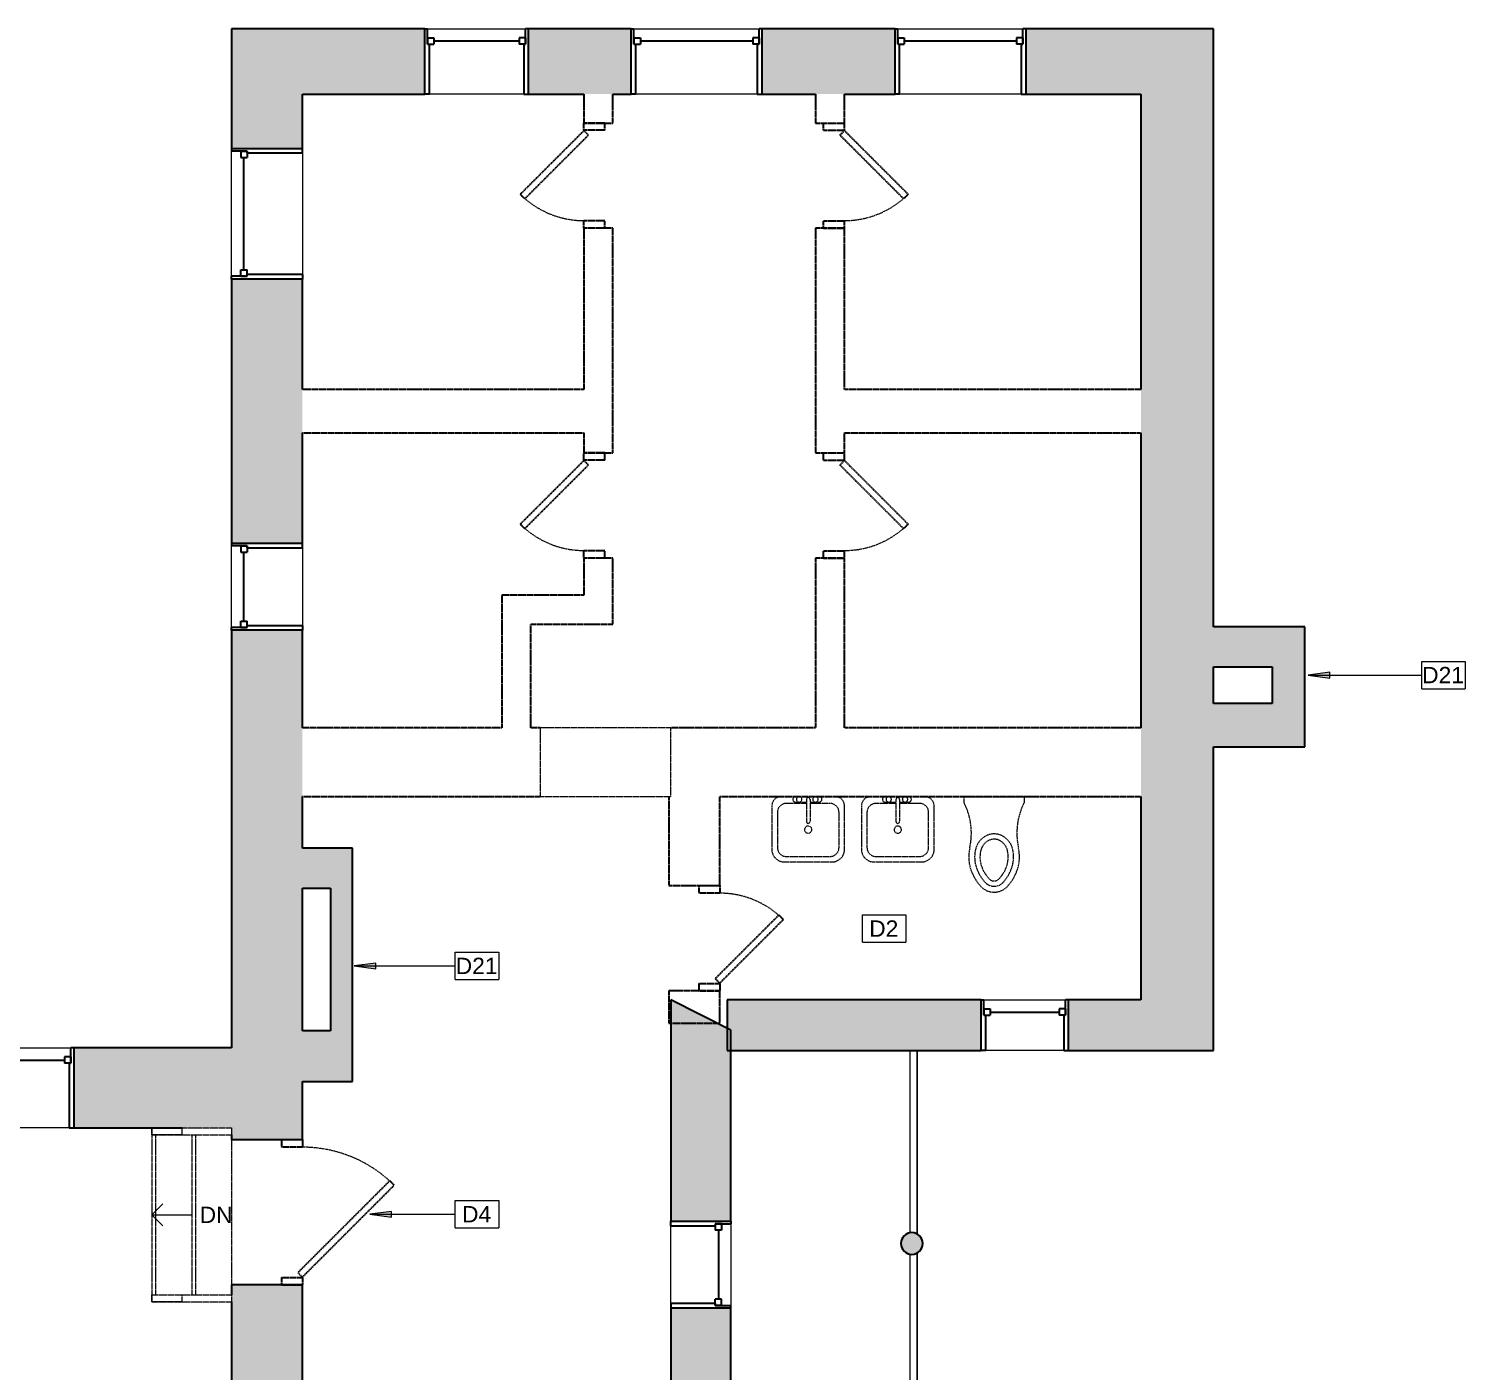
# Model space of a CAD drawing. Header units: inches. Extents: x -1176 to 1551, y -3558 to 978.
# Drawn here: x 1155.3 to 1551.3, y 499.9 to 869.9 of the extents above; entities that cross this region are included whole.
import ezdxf

# ---------------------------------------------------------------- set-up
doc = ezdxf.new("R2010")
doc.units = ezdxf.units.IN
doc.header["$MEASUREMENT"] = 0
doc.linetypes.add('Demolished', pattern=[0.1875, 0.125, -0.0625])
for name, color, linetype, lineweight in [('A-ANNO-KEYN', 231, 'Continuous', 9), ('A-DETL-GENF', 92, 'Continuous', 18), ('A-DETL-MEDM', 33, 'Continuous', 18), ('A-DOOR', 31, 'Continuous', 18), ('A-DOOR-FRAM', 31, 'Continuous', 30), ('A-FLOR-HRAL', 11, 'Continuous', 18), ('A-GLAZ', 151, 'Continuous', 18), ('A-WALL', 113, 'Continuous', 18), ('A-WALL-PATT', 111, 'Continuous', 18), ('P-SANR-FIXT', 6, 'Demolished', 9), ('S-COLS', 52, 'Continuous', 18), ('S-STRS', 31, 'Demolished', 9), ('S-STRS-ANNO', 31, 'Continuous', 9), ('S-STRS-IDEN', 31, 'Continuous', 9)]:
    doc.layers.add(name, color=color, linetype=linetype, lineweight=lineweight)
doc.styles.add('Arial', font='arial.ttf', dxfattribs={"height": 4.5})
doc.styles.add('Swis721 Lt BT', font='swissl.ttf', dxfattribs={"height": 4.5})

# ---------------------------------------------------------------- blocks, each defined once
blk = doc.blocks.new('Single Flush - OTJ_SOLIDFLUSH_ALUM 25_-4878967-1st Floor Demo')
at = {"layer": 'A-DOOR', "color": 10, "linetype": 'Demolished', "lineweight": 30}
for p, q in [((-5.14, 21.55), (-6.38, 20.31)), ((-6.38, 20.31), (11.17, 2.76)), ((12.41, 4), (-5.14, 21.55)), ((11.17, 2.76), (12.41, 4))]:
    blk.add_line(p, q, dxfattribs=at)
at = {"layer": 'A-DOOR', "color": 7, "linetype": 'Demolished', "lineweight": 9}
blk.add_arc((12.41, 4), 24.81, 135, 180.5, dxfattribs=at)
at = {"layer": 'A-DOOR-FRAM', "color": 10, "linetype": 'Demolished'}
for p, q in [((-14.5, -1.75), (-14.5, 4)), ((-14.5, 4), (-12.5, 4)), ((-12.5, -1.75), (-12.5, 4)), ((12.5, -1.75), (12.5, 4)), ((12.5, 4), (14.5, 4)), ((14.5, -1.75), (14.5, 4)), ((-14.5, -1.75), (-12.5, -1.75)), ((12.5, -1.75), (14.5, -1.75))]:
    blk.add_line(p, q, dxfattribs=at)
blk = doc.blocks.new('Single Flush - OTJ_SOLIDFLUSH_ALUM 25_-4879029-1st Floor Demo')
at = {"layer": 'A-DOOR', "color": 10, "linetype": 'Demolished', "lineweight": 30}
for p, q in [((-6.38, -20.31), (11.17, -2.76)), ((11.17, -2.76), (12.41, -4)), ((12.41, -4), (-5.14, -21.55)), ((-5.14, -21.55), (-6.38, -20.31))]:
    blk.add_line(p, q, dxfattribs=at)
at = {"layer": 'A-DOOR', "color": 7, "linetype": 'Demolished', "lineweight": 9}
blk.add_arc((12.41, -4), 24.81, 179.5, 225, dxfattribs=at)
at = {"layer": 'A-DOOR-FRAM', "color": 10, "linetype": 'Demolished'}
for p, q in [((-14.5, 1.75), (-14.5, -4)), ((-14.5, 1.75), (-12.5, 1.75)), ((-12.5, 1.75), (-12.5, -4)), ((12.5, 1.75), (12.5, -4)), ((12.5, 1.75), (14.5, 1.75)), ((14.5, 1.75), (14.5, -4)), ((-14.5, -4), (-12.5, -4)), ((12.5, -4), (14.5, -4))]:
    blk.add_line(p, q, dxfattribs=at)
blk = doc.blocks.new('Single Flush - OTJ_SOLIDFLUSH_ALUM 25_-4871528-1st Floor Demo')
at = {"layer": 'A-DOOR', "color": 10, "linetype": 'Demolished', "lineweight": 30}
for p, q in [((-5.14, 24.55), (-6.38, 23.31)), ((12.41, 7), (-5.14, 24.55)), ((-6.38, 23.31), (11.17, 5.76)), ((11.17, 5.76), (12.41, 7))]:
    blk.add_line(p, q, dxfattribs=at)
at = {"layer": 'A-DOOR', "color": 7, "linetype": 'Demolished', "lineweight": 9}
blk.add_arc((12.41, 7), 24.81, 135, 180.5, dxfattribs=at)
at = {"layer": 'A-DOOR-FRAM', "color": 10, "linetype": 'Demolished'}
for p, q in [((-14.5, 1.25), (-14.5, 7)), ((-14.5, 7), (-12.5, 7)), ((-12.5, 1.25), (-12.5, 7)), ((12.5, 1.25), (12.5, 7)), ((12.5, 7), (14.5, 7)), ((14.5, 1.25), (14.5, 7)), ((-14.5, 1.25), (-12.5, 1.25)), ((12.5, 1.25), (14.5, 1.25))]:
    blk.add_line(p, q, dxfattribs=at)
blk = doc.blocks.new('Double Hung - 36_ x 48_-4891240-1st Floor Demo')
at = {"layer": 'A-GLAZ', "color": 8, "lineweight": 30}
for p, q in [((-18, 9.75), (-17.25, 9.75)), ((-17.25, 5.5), (-17.25, 9.75)), ((17.25, 5.5), (17.25, 9.75)), ((18, 9.75), (17.25, 9.75)), ((-17.25, 7.25), (-17.25, 5.5)), ((-17.25, 7.25), (-15.5, 7.25)), ((-17.25, 5.5), (-15.5, 5.5)), ((-17.25, 5.5), (-16.75, 5.5)), ((-16.75, -9.75), (-16.75, 5.5)), ((-15.5, 7.25), (-15.5, 5.5)), ((-15.5, 6.375), (15.5, 6.375)), ((15.5, 7.25), (15.5, 5.5)), ((17.25, 7.25), (15.5, 7.25)), ((17.25, 5.5), (15.5, 5.5)), ((16.75, 5.5), (17.25, 5.5)), ((16.75, 5.5), (16.75, -9.75)), ((17.25, 7.25), (17.25, 5.5)), ((-16.75, -9.75), (-18, -9.75)), ((16.75, -9.75), (18, -9.75))]:
    blk.add_line(p, q, dxfattribs=at)
blk = doc.blocks.new('Double Hung - side window 2_ 4 1_2_-5269531-1st Floor Demo')
at = {"layer": 'A-GLAZ', "color": 8, "lineweight": 30}
for p, q in [((-14.25, 9), (-13.5, 9)), ((-13.5, 4.75), (-13.5, 9)), ((13.5, 4.75), (13.5, 9)), ((14.25, 9), (13.5, 9)), ((-13.5, 6.5), (-13.5, 4.75)), ((-13.5, 6.5), (-11.75, 6.5)), ((-13.5, 4.75), (-11.75, 4.75)), ((-13.5, 4.75), (-13, 4.75)), ((-13, -9), (-13, 4.75)), ((-11.75, 6.5), (-11.75, 4.75)), ((-11.75, 5.625), (11.75, 5.625)), ((11.75, 6.5), (11.75, 4.75)), ((13.5, 6.5), (11.75, 6.5)), ((13.5, 4.75), (11.75, 4.75)), ((13, 4.75), (13.5, 4.75)), ((13, 4.75), (13, -9)), ((13.5, 6.5), (13.5, 4.75)), ((-13, -9), (-14.25, -9)), ((13, -9), (14.25, -9))]:
    blk.add_line(p, q, dxfattribs=at)
blk = doc.blocks.new('Double Hung - side window 3_ x 5_ 6_-5269458-1st Floor Demo')
at = {"layer": 'A-GLAZ', "color": 8, "lineweight": 30}
for p, q in [((-18, 9), (-17.25, 9)), ((-17.25, 4.75), (-17.25, 9)), ((17.25, 4.75), (17.25, 9)), ((18, 9), (17.25, 9)), ((-17.25, 6.5), (-17.25, 4.75)), ((-17.25, 6.5), (-15.5, 6.5)), ((-17.25, 4.75), (-15.5, 4.75)), ((-17.25, 4.75), (-16.75, 4.75)), ((-16.75, -9), (-16.75, 4.75)), ((-15.5, 6.5), (-15.5, 4.75)), ((-15.5, 5.625), (15.5, 5.625)), ((15.5, 6.5), (15.5, 4.75)), ((17.25, 6.5), (15.5, 6.5)), ((17.25, 4.75), (15.5, 4.75)), ((16.75, 4.75), (17.25, 4.75)), ((16.75, 4.75), (16.75, -9)), ((17.25, 6.5), (17.25, 4.75)), ((-16.75, -9), (-18, -9)), ((16.75, -9), (18, -9))]:
    blk.add_line(p, q, dxfattribs=at)
blk = doc.blocks.new('Double Hung - 24_ x 48_-4891496-1st Floor Demo')
at = {"layer": 'A-GLAZ', "color": 8, "lineweight": 30}
for p, q in [((-12, 7), (-11.25, 7)), ((-11.25, 2.75), (-11.25, 7)), ((-11.25, 4.5), (-11.25, 2.75)), ((-11.25, 4.5), (-9.5, 4.5)), ((-9.5, 4.5), (-9.5, 2.75)), ((9.5, 4.5), (9.5, 2.75)), ((11.25, 4.5), (9.5, 4.5)), ((11.25, 2.75), (11.25, 7)), ((12, 7), (11.25, 7)), ((11.25, 4.5), (11.25, 2.75)), ((-11.25, 2.75), (-9.5, 2.75)), ((-11.25, 2.75), (-10.75, 2.75)), ((-10.75, -7), (-10.75, 2.75)), ((-9.5, 3.625), (9.5, 3.625)), ((11.25, 2.75), (9.5, 2.75)), ((10.75, 2.75), (11.25, 2.75)), ((10.75, 2.75), (10.75, -7)), ((-10.75, -7), (-12, -7)), ((10.75, -7), (12, -7))]:
    blk.add_line(p, q, dxfattribs=at)
blk = doc.blocks.new('Double Hung - 24_ x 48_-4891590-1st Floor Demo')
at = {"layer": 'A-GLAZ', "color": 8, "lineweight": 30}
for p, q in [((-12, 8.25), (-11.25, 8.25)), ((-11.25, 4), (-11.25, 8.25)), ((11.25, 4), (11.25, 8.25)), ((12, 8.25), (11.25, 8.25)), ((-11.25, 5.75), (-11.25, 4)), ((-11.25, 5.75), (-9.5, 5.75)), ((-11.25, 4), (-9.5, 4)), ((-11.25, 4), (-10.75, 4)), ((-10.75, -8.25), (-10.75, 4)), ((-9.5, 5.75), (-9.5, 4)), ((-9.5, 4.875), (9.5, 4.875)), ((9.5, 5.75), (9.5, 4)), ((11.25, 5.75), (9.5, 5.75)), ((11.25, 4), (9.5, 4)), ((10.75, 4), (11.25, 4)), ((10.75, 4), (10.75, -8.25)), ((11.25, 5.75), (11.25, 4)), ((-10.75, -8.25), (-12, -8.25)), ((10.75, -8.25), (12, -8.25))]:
    blk.add_line(p, q, dxfattribs=at)
blk = doc.blocks.new('Double Hung - 24_ x 48_-5133205-1st Floor Demo')
at = {"layer": 'A-GLAZ', "color": 8, "lineweight": 30}
for p, q in [((-12, 9.75), (-11.25, 9.75)), ((-11.25, 5.5), (-11.25, 9.75)), ((11.25, 5.5), (11.25, 9.75)), ((12, 9.75), (11.25, 9.75)), ((-11.25, 7.25), (-11.25, 5.5)), ((-11.25, 7.25), (-9.5, 7.25)), ((-11.25, 5.5), (-9.5, 5.5)), ((-11.25, 5.5), (-10.75, 5.5)), ((-10.75, -9.75), (-10.75, 5.5)), ((-9.5, 7.25), (-9.5, 5.5)), ((-9.5, 6.375), (9.5, 6.375)), ((9.5, 7.25), (9.5, 5.5)), ((11.25, 7.25), (9.5, 7.25)), ((11.25, 5.5), (9.5, 5.5)), ((10.75, 5.5), (11.25, 5.5)), ((10.75, 5.5), (10.75, -9.75)), ((11.25, 7.25), (11.25, 5.5)), ((-10.75, -9.75), (-12, -9.75)), ((10.75, -9.75), (12, -9.75))]:
    blk.add_line(p, q, dxfattribs=at)
blk = doc.blocks.new('Top Rail Type - Top Rail_Internal_-5166124-1st Floor Demo')
at = {"layer": 'A-FLOR-HRAL', "lineweight": 9}
for p, q in [((1398.24, 537.98), (1398.24, 588.25)), ((1400.24, 588.25), (1400.24, 537.62)), ((1398.24, 457.17), (1398.24, 532.18)), ((1400.24, 532.55), (1400.24, 456.8)), ((1400.24, 451.73), (1400.24, 381.88)), ((1398.24, 382.25), (1398.24, 451.37)), ((1398.24, 291.6), (1398.24, 376.44)), ((1400.24, 376.81), (1400.24, 291.6))]:
    blk.add_line(p, q, dxfattribs=at)
blk = doc.blocks.new('Top Rail Type - Top Rail_Internal_-V19-1st Floor Demo')
at = {"layer": 'A-FLOR-HRAL', "lineweight": 9}
for p, q in [((1398.24, 537.98), (1398.24, 588.25)), ((1400.24, 537.62), (1400.24, 588.25)), ((1398.24, 457.17), (1398.24, 532.18)), ((1400.24, 456.8), (1400.24, 532.55)), ((1400.24, 381.88), (1400.24, 451.73)), ((1398.24, 382.25), (1398.24, 451.37)), ((1398.24, 291.6), (1398.24, 376.44)), ((1400.24, 291.6), (1400.24, 376.81))]:
    blk.add_line(p, q, dxfattribs=at)
blk = doc.blocks.new('Concrete-Round-Column - upperbalconycolumns-5166636-1st Floor Demo')
at = {"layer": 'S-COLS', "lineweight": 9}
blk.add_hatch(color=7, dxfattribs=at).paths.add_polyline_path([(0, -3), (1.15, -2.77), (2.12, -2.12), (2.77, -1.15), (3, 0), (2.77, 1.15), (2.12, 2.12), (1.15, 2.77), (0, 3), (-1.15, 2.77), (-2.12, 2.12), (-2.77, 1.15), (-3, 0), (-2.77, -1.15), (-2.12, -2.12), (-1.15, -2.77)], flags=0)
at = {"layer": 'S-COLS', "color": 8, "lineweight": 30}
for start, end in [(360, 180), (180, 360)]:
    blk.add_arc((0, 0), 3, start, end, dxfattribs=at)
blk = doc.blocks.new('Door-Opening - 36_ x 96_-5333443-1st Floor Demo')
at = {"layer": 'A-DETL-GENF', "color": 7, "linetype": 'Demolished', "lineweight": 9}
for p, q in [((17.68, 9.5), (-18.32, 9.5)), ((-18.32, -9.5), (17.68, -9.5))]:
    blk.add_line(p, q, dxfattribs=at)
at = {"layer": 'A-DETL-MEDM', "color": 7, "linetype": 'Demolished', "lineweight": 9}
for p, q in [((-18.32, 9.5), (-18.32, -9.5)), ((17.68, -9.5), (17.68, 9.5))]:
    blk.add_line(p, q, dxfattribs=at)
blk = doc.blocks.new('Top Rail Type - Top Rail_Internal_-5551391-1st Floor Demo')
at = {"layer": 'A-FLOR-HRAL', "color": 7, "linetype": 'Demolished', "lineweight": 9}
for p, q in [((1189.24, 518.97), (1189.24, 520.97)), ((1189.24, 520.97), (1197.55, 520.97)), ((1197.55, 518.97), (1189.24, 518.97)), ((1197.55, 520.97), (1197.55, 518.97))]:
    blk.add_line(p, q, dxfattribs=at)
blk = doc.blocks.new('Top Rail Type - Top Rail_Internal_-V21-1st Floor Demo')
at = {"layer": 'A-FLOR-HRAL', "color": 7, "linetype": 'Demolished', "lineweight": 9}
for p, q in [((1189.24, 520.97), (1189.24, 518.97)), ((1189.24, 520.97), (1200.24, 520.97)), ((1189.24, 518.97), (1200.24, 518.97)), ((1200.24, 520.97), (1211.24, 520.97)), ((1200.24, 518.97), (1211.24, 518.97)), ((1211.24, 520.97), (1211.24, 518.97))]:
    blk.add_line(p, q, dxfattribs=at)
blk = doc.blocks.new('Top Rail Type - Top Rail_Internal_-5551403-1st Floor Demo')
at = {"layer": 'A-FLOR-HRAL', "color": 7, "linetype": 'Demolished', "lineweight": 9}
for p, q in [((1189.24, 565.01), (1189.24, 567.01)), ((1197.55, 567.01), (1197.55, 565.01)), ((1197.55, 565.01), (1189.24, 565.01))]:
    blk.add_line(p, q, dxfattribs=at)
blk = doc.blocks.new('Top Rail Type - Top Rail_Internal_-V22-1st Floor Demo')
at = {"layer": 'A-FLOR-HRAL', "color": 7, "linetype": 'Demolished', "lineweight": 9}
for p, q in [((1189.24, 567.01), (1189.24, 565.01)), ((1197.55, 567.01), (1200.24, 567.01)), ((1200.24, 567.01), (1211.24, 567.01)), ((1211.24, 567.01), (1211.24, 565.01)), ((1189.24, 565.01), (1200.24, 565.01)), ((1200.24, 565.01), (1211.24, 565.01))]:
    blk.add_line(p, q, dxfattribs=at)
blk = doc.blocks.new('Double Hung - side window 4_ X 6_ 3_ H-6086068-1st Floor Demo')
at = {"layer": 'A-GLAZ', "color": 8, "lineweight": 30}
for p, q in [((-18.75, 11), (-18, 11)), ((-18, 6.75), (-18, 11)), ((-18, 8.5), (-18, 6.75)), ((-18, 8.5), (-16.25, 8.5)), ((-16.25, 8.5), (-16.25, 6.75)), ((16.25, 8.5), (16.25, 6.75)), ((18, 8.5), (16.25, 8.5)), ((18, 6.75), (18, 11)), ((18.75, 11), (18, 11)), ((18, 8.5), (18, 6.75)), ((-18, 6.75), (-16.25, 6.75)), ((-18, 6.75), (-17.5, 6.75)), ((-17.5, -11), (-17.5, 6.75)), ((-16.25, 7.625), (16.25, 7.625)), ((18, 6.75), (16.25, 6.75)), ((17.5, 6.75), (18, 6.75)), ((17.5, 6.75), (17.5, -11)), ((-17.5, -11), (-18.75, -11)), ((17.5, -11), (18.75, -11))]:
    blk.add_line(p, q, dxfattribs=at)
blk = doc.blocks.new('Sink Vanity-Square - 20_ x 18_-5377588-1st Floor Demo')
at = {"layer": 'P-SANR-FIXT', "color": 7}
for p, q in [((-9.38, 4.59), (-9.38, -6.91)), ((0.12, 5.22), (-5.38, 5.22)), ((-2.88, 5.59), (0.12, 5.59)), ((0.12, 6.33), (0.12, 0.22)), ((1.12, 6.33), (1.12, 0.22)), ((1.12, 5.59), (3.62, 5.59)), ((6.62, 5.22), (1.12, 5.22)), ((10.62, -6.91), (10.62, 4.59)), ((-7.88, 2.72), (-7.88, -6.91)), ((9.12, -6.91), (9.12, 2.72)), ((-6.06, -10.91), (7.3, -10.91)), ((-5.38, -9.41), (6.62, -9.41))]:
    blk.add_line(p, q, dxfattribs=at)
for centre, radius, start, end in [((-6.88, 4.59), 2.5, 90, 180), ((-5.38, 2.72), 2.5, 90, 180), ((-2.88, 6.34), 0.75, 90, 270), ((-1.88, 6.34), 0.75, 360, 180), ((-1.88, 6.34), 0.75, 180, 0), ((0.62, 6.33), 0.5, 360, 180), ((2.62, 6.34), 0.75, 360, 180), ((2.62, 6.34), 0.75, 180, 360), ((3.62, 6.34), 0.75, 270, 90), ((6.62, 2.72), 2.5, 0, 90), ((8.12, 4.59), 2.5, 360, 90), ((0.62, 0.22), 0.5, 180, 0), ((0.62, -2), 1, 360, 180), ((0.62, -2), 1, 180, 0), ((-5.91, -7.4), 3.51, 171.8503, 267.5498), ((-5.38, -6.91), 2.5, 180, 270), ((6.62, -6.91), 2.5, 270, 0), ((7.15, -7.4), 3.51, 272.4502, 8.1497)]:
    blk.add_arc(centre, radius, start, end, dxfattribs=at)
blk = doc.blocks.new('P-Toilet-Wall-3D - Wall Mount-6154048-1st Floor Demo')
at = {"layer": 'P-SANR-FIXT', "color": 7}
for p, q in [((1413.17, 656.58), (1413.17, 658.2)), ((1413.17, 658.2), (1420.17, 658.2)), ((1420.17, 658.2), (1420.17, 658.27)), ((1422.67, 658.27), (1422.67, 658.2)), ((1422.67, 658.2), (1429.67, 658.2)), ((1429.67, 658.2), (1429.67, 656.58))]:
    blk.add_line(p, q, dxfattribs=at)
for centre, radius, start, end in [((1396.32, 648.16), 18.83, 347.296, 26.5385), ((1446.52, 648.16), 18.83, 153.4615, 192.704), ((1421.85, 642.41), 5.71, 120.704, 167.296), ((1421.85, 642.41), 4.24, 120.704, 167.296), ((1421.42, 643.13), 4.87, 59.296, 120.704), ((1421.42, 643.13), 3.4, 59.296, 120.704), ((1420.99, 642.41), 4.24, 12.704, 59.296), ((1420.99, 642.41), 5.71, 12.704, 59.296), ((1425.35, 641.62), 10.93, 167.296, 204.704), ((1425.35, 641.62), 9.3, 167.296, 204.704), ((1425.35, 641.62), 7.83, 167.296, 204.704), ((1417.48, 641.62), 7.83, 335.296, 12.704), ((1417.48, 641.62), 9.3, 335.296, 12.704), ((1417.48, 641.62), 10.93, 335.296, 12.704), ((1428.23, 642.94), 12.47, 204.704, 221.296), ((1428.23, 642.94), 11, 204.704, 221.296), ((1414.61, 642.94), 11, 318.704, 335.296), ((1414.61, 642.94), 12.47, 318.704, 335.296), ((1428.23, 642.94), 14.09, 204.704, 221.296), ((1421.42, 636.96), 5.03, 221.296, 318.704), ((1421.42, 636.96), 3.4, 221.296, 318.704), ((1421.42, 636.96), 1.93, 221.296, 318.704), ((1414.61, 642.94), 14.09, 318.704, 335.296)]:
    blk.add_arc(centre, radius, start, end, dxfattribs=at)
blk = doc.blocks.new('Single Flush - D2 3_ X 8_-8252867-1st Floor Demo')
at = {"layer": 'A-DOOR', "color": 10, "linetype": 'Demolished', "lineweight": 30}
for p, q in [((-7.42, 35.07), (-8.65, 33.84)), ((-8.65, 33.84), (16.67, 8.51)), ((17.91, 9.75), (-7.42, 35.07)), ((16.67, 8.51), (17.91, 9.75))]:
    blk.add_line(p, q, dxfattribs=at)
at = {"layer": 'A-DOOR', "color": 7, "linetype": 'Demolished', "lineweight": 9}
blk.add_arc((17.91, 9.75), 35.81, 135, 180.5, dxfattribs=at)
at = {"layer": 'A-DOOR-FRAM', "color": 10, "linetype": 'Demolished'}
for p, q in [((-20, 4), (-20, 9.75)), ((-20, 9.75), (-18, 9.75)), ((-18, 4), (-18, 9.75)), ((18, 4), (18, 9.75)), ((18, 9.75), (20, 9.75)), ((20, 4), (20, 9.75)), ((-20, 4), (-18, 4)), ((18, 4), (20, 4))]:
    blk.add_line(p, q, dxfattribs=at)
blk = doc.blocks.new('Keynote Tag - Keynote Number - Boxed-135510-1st Floor Demo')
at = {"layer": 'A-ANNO-KEYN'}
for p, q in [((-0.125, -0.0792), (-0.125, 0.0781)), ((-0.125, 0.0781), (0.125, 0.0781)), ((0.125, 0.0781), (0.125, -0.0792)), ((-0.125, -0.0792), (0.125, -0.0792))]:
    blk.add_line(p, q, dxfattribs=at)

msp = doc.modelspace()

# ---------------------------------------------------------------- hatches: boundary and pattern name
at = {"layer": 'A-ANNO-KEYN'}
for points in [[(1507.97, 691.74), (1513.97, 690.96), (1513.97, 692.54)], [(1244.99, 611.58), (1250.99, 610.79), (1250.99, 612.37)], [(1249.35, 543.16), (1255.35, 542.37), (1255.35, 543.95)]]:
    msp.add_hatch(color=256, dxfattribs=at).paths.add_polyline_path(points, flags=0)
at = {"layer": 'A-WALL-PATT', "lineweight": 9}
h = msp.add_hatch(color=7, dxfattribs=at)
h.paths.add_polyline_path([(1264.5, 851.94), (1264.5, 869.94), (1211.24, 869.94), (1211.24, 851.94), (1230.74, 851.94)], flags=0)
h.paths.add_polyline_path([(1321.4, 851.94), (1321.4, 869.94), (1293, 869.94), (1293, 851.94), (1316.35, 851.94)], flags=0)
h = msp.add_hatch(color=7, dxfattribs=at)
h.paths.add_polyline_path([(1380.17, 851.94), (1394.12, 851.94), (1394.12, 869.94), (1357.4, 869.94), (1357.4, 851.94), (1372.17, 851.94)], flags=0)
h.paths.add_polyline_path([(1461.87, 851.94), (1461.87, 869.94), (1430.12, 869.94), (1430.12, 851.94)], flags=0)
for points in [[(1461.87, 737.41), (1481.87, 737.41), (1481.87, 869.94), (1461.87, 869.94), (1461.87, 758.51)], [(1481.87, 602.25), (1481.87, 737.41), (1461.87, 737.41), (1461.87, 602.25)], [(1498.03, 694.04), (1498.03, 705.04), (1481.87, 705.04), (1481.87, 694.04)], [(1507.03, 683.97), (1507.03, 705.04), (1498.03, 705.04), (1498.03, 683.97), (1500.11, 683.97)], [(1481.87, 671.97), (1507.03, 671.97), (1507.03, 683.97), (1481.87, 683.97)], [(1244.52, 633.04), (1244.52, 644.04), (1230.74, 644.04), (1230.74, 633.04), (1238.52, 633.04)], [(1238.52, 593.73), (1244.52, 593.73), (1244.52, 633.04), (1238.52, 633.04)], [(1244.52, 579.73), (1244.52, 593.73), (1230.74, 593.73), (1230.74, 579.73)]]:
    msp.add_hatch(color=7, dxfattribs=at).paths.add_polyline_path(points, flags=0)
h = msp.add_hatch(color=7, dxfattribs=at)
h.paths.add_polyline_path([(1229.25, 300.1), (1229.25, 325.41), (1230.74, 325.41), (1230.74, 523.73), (1211.24, 523.73), (1211.24, 356.74), (1211.6, 356.91), (1211.6, 347), (1211.24, 347), (1211.24, 300.1), (1218.01, 300.1)], flags=0)
h.paths.add_polyline_path([(1211.24, 563.73), (1230.74, 563.73), (1230.74, 704.14), (1211.24, 704.14), (1211.24, 565.01)], flags=0)
h.paths.add_polyline_path([(1211.24, 728.14), (1230.74, 728.14), (1230.74, 800.94), (1211.24, 800.94), (1211.24, 736.12)], flags=0)
h.paths.add_polyline_path([(1230.74, 836.94), (1230.74, 851.94), (1211.24, 851.94), (1211.24, 836.94)], flags=0)
h = msp.add_hatch(color=7, dxfattribs=at)
h.paths.add_polyline_path([(1348.81, 300.1), (1348.81, 326.41), (1332.31, 326.41), (1332.31, 300.1)], flags=0)
h.paths.add_polyline_path([(1348.81, 350.41), (1348.81, 367.75), (1332.31, 367.75), (1332.31, 350.41)], flags=0)
h.paths.add_polyline_path([(1348.81, 391.75), (1348.81, 434.75), (1332.31, 434.75), (1332.31, 391.75)], flags=0)
h.paths.add_polyline_path([(1348.81, 468.75), (1348.81, 517.25), (1332.31, 517.25), (1332.31, 468.75)], flags=0)
h.paths.add_polyline_path([(1332.31, 541.25), (1348.81, 541.25), (1348.81, 593.91), (1332.31, 602.25), (1332.31, 580.23)], flags=0)
h = msp.add_hatch(color=7, dxfattribs=at)
h.paths.add_polyline_path([(1406.08, 588.25), (1417.87, 588.25), (1417.87, 602.25), (1347.81, 602.25), (1347.81, 588.25), (1359.06, 588.25)], flags=0)
h.paths.add_polyline_path([(1481.87, 588.25), (1481.87, 602.25), (1441.87, 602.25), (1441.87, 588.25), (1453.1, 588.25)], flags=0)
h = msp.add_hatch(color=7, dxfattribs=at)
h.paths.add_polyline_path([(1095.74, 567.01), (1130.2, 567.01), (1130.2, 589.01), (1068.64, 589.01), (1068.64, 567.01), (1088.72, 567.01)], flags=0)
h.paths.add_polyline_path([(1211.24, 567.01), (1211.24, 589.01), (1167.7, 589.01), (1167.7, 567.01), (1200.24, 567.01)], flags=0)
h.paths.add_polyline_path([(982.93, 567.01), (1031.14, 567.01), (1031.14, 589.01), (977.59, 589.01), (977.59, 567.01)], flags=0)
h.paths.add_polyline_path([(888.9, 567.01), (940.09, 567.01), (940.09, 589.01), (874.54, 589.01), (874.54, 567.01), (877.15, 567.01)], flags=0)
h.paths.add_polyline_path([(783.49, 567.01), (837.04, 567.01), (837.04, 589.01), (783.49, 589.01), (783.49, 580.23)], flags=0)
h.paths.add_polyline_path([(700.83, 567.01), (745.99, 567.01), (745.99, 589.01), (682.43, 589.01), (682.43, 567.01), (692.78, 567.01)], flags=0)
h.paths.add_polyline_path([(512.77, 567.01), (539.03, 567.01), (539.03, 589.01), (480.78, 589.01), (480.78, 567.01)], flags=0)
h.paths.add_polyline_path([(644.93, 567.01), (644.93, 589.01), (576.53, 589.01), (576.53, 567.01), (606.8, 567.01)], flags=0)

# ---------------------------------------------------------------- linework, layer by layer
at = {"layer": 'A-ANNO-KEYN'}
for p, q in [((1513.97, 692.54), (1507.97, 691.74)), ((1507.97, 691.74), (1539.3, 691.77)), ((1507.97, 691.74), (1513.97, 690.96)), ((1513.97, 690.96), (1513.97, 692.54)), ((1250.99, 612.37), (1244.99, 611.58)), ((1244.99, 611.58), (1250.99, 610.79)), ((1244.99, 611.58), (1261.8, 611.58)), ((1250.99, 610.79), (1250.99, 612.37)), ((1261.8, 611.58), (1272.89, 611.61)), ((1255.35, 543.95), (1249.35, 543.16)), ((1249.35, 543.16), (1255.35, 542.37)), ((1249.35, 543.16), (1272.89, 543.16)), ((1255.35, 542.37), (1255.35, 543.95))]:
    msp.add_line(p, q, dxfattribs=at)
at = {"layer": 'A-WALL', "color": 8, "lineweight": 30}
for p, q in [((1264.5, 869.94), (1211.24, 869.94)), ((1211.24, 869.94), (1211.24, 836.94)), ((1264.5, 851.94), (1264.5, 869.94)), ((1321.4, 869.94), (1293, 869.94)), ((1293, 869.94), (1293, 851.94)), ((1321.4, 851.94), (1321.4, 869.94)), ((1394.12, 869.94), (1357.4, 869.94)), ((1357.4, 869.94), (1357.4, 851.94)), ((1394.12, 851.94), (1394.12, 869.94)), ((1481.87, 869.94), (1430.12, 869.94)), ((1430.12, 869.94), (1430.12, 851.94)), ((1481.87, 705.04), (1481.87, 869.94)), ((1230.74, 836.94), (1230.74, 851.94)), ((1230.74, 851.94), (1264.5, 851.94)), ((1293, 851.94), (1308.35, 851.94)), ((1316.35, 851.94), (1321.4, 851.94)), ((1357.4, 851.94), (1372.17, 851.94)), ((1380.17, 851.94), (1394.12, 851.94)), ((1430.12, 851.94), (1461.87, 851.94)), ((1461.87, 851.94), (1461.87, 770.51)), ((1211.24, 836.94), (1230.74, 836.94)), ((1211.24, 800.94), (1211.24, 728.14)), ((1230.74, 800.94), (1211.24, 800.94)), ((1230.74, 770.51), (1230.74, 800.94)), ((1230.74, 728.14), (1230.74, 758.51)), ((1461.87, 758.51), (1461.87, 677.27)), ((1211.24, 728.14), (1230.74, 728.14)), ((1507.03, 705.04), (1481.87, 705.04)), ((1507.03, 671.97), (1507.03, 705.04)), ((1211.24, 704.14), (1211.24, 589.01)), ((1230.74, 704.14), (1211.24, 704.14)), ((1230.74, 677.27), (1230.74, 704.14)), ((1481.87, 683.97), (1481.87, 694.04)), ((1481.87, 694.04), (1498.03, 694.04)), ((1498.03, 694.04), (1498.03, 683.97)), ((1498.03, 683.97), (1481.87, 683.97)), ((1481.87, 588.25), (1481.87, 671.97)), ((1481.87, 671.97), (1507.03, 671.97)), ((1230.74, 644.04), (1230.74, 658.27)), ((1461.87, 658.27), (1461.87, 602.25)), ((1244.52, 644.04), (1230.74, 644.04)), ((1244.52, 579.73), (1244.52, 644.04)), ((1230.74, 593.73), (1230.74, 633.04)), ((1230.74, 633.04), (1238.52, 633.04)), ((1238.52, 633.04), (1238.52, 593.73)), ((1348.81, 593.91), (1332.31, 602.25)), ((1332.31, 602.25), (1332.31, 541.25)), ((1417.87, 602.25), (1347.81, 602.25)), ((1347.81, 602.25), (1347.81, 588.25)), ((1417.87, 588.25), (1417.87, 602.25)), ((1461.87, 602.25), (1441.87, 602.25)), ((1441.87, 602.25), (1441.87, 588.25)), ((1238.52, 593.73), (1230.74, 593.73)), ((1348.81, 541.25), (1348.81, 593.91)), ((1211.24, 589.01), (1167.7, 589.01)), ((1167.7, 589.01), (1167.7, 567.01)), ((1347.81, 588.25), (1417.87, 588.25)), ((1441.87, 588.25), (1481.87, 588.25)), ((1230.74, 563.73), (1230.74, 579.73)), ((1230.74, 579.73), (1244.52, 579.73)), ((1167.7, 567.01), (1197.57, 567.01)), ((1211.24, 565.01), (1211.24, 563.73)), ((1211.24, 563.73), (1230.74, 563.73)), ((1332.31, 541.25), (1348.81, 541.25)), ((1211.24, 523.73), (1211.24, 520.97)), ((1230.74, 523.73), (1211.24, 523.73)), ((1230.74, 482.77), (1230.74, 523.73)), ((1211.24, 518.97), (1211.24, 356.74)), ((1348.81, 517.25), (1332.31, 517.25)), ((1332.31, 517.25), (1332.31, 468.75)), ((1348.81, 468.75), (1348.81, 517.25))]:
    msp.add_line(p, q, dxfattribs=at)
at = {"layer": 'A-WALL', "lineweight": 9}
for p, q in [((1264.5, 869.94), (1293, 869.94)), ((1321.4, 869.94), (1357.4, 869.94)), ((1394.12, 869.94), (1430.12, 869.94)), ((1293, 851.94), (1264.5, 851.94)), ((1357.4, 851.94), (1321.4, 851.94)), ((1430.12, 851.94), (1394.12, 851.94)), ((1211.24, 800.94), (1211.24, 836.94)), ((1230.74, 836.94), (1230.74, 800.94)), ((1211.24, 704.14), (1211.24, 728.14)), ((1230.74, 728.14), (1230.74, 704.14)), ((1417.87, 602.25), (1441.87, 602.25)), ((1130.2, 589.01), (1167.7, 589.01)), ((1441.87, 588.25), (1417.87, 588.25)), ((1167.7, 567.01), (1130.2, 567.01)), ((1332.31, 517.25), (1332.31, 541.25)), ((1348.81, 541.25), (1348.81, 517.25))]:
    msp.add_line(p, q, dxfattribs=at)
at = {"layer": 'A-WALL', "color": 10, "linetype": 'Demolished', "lineweight": 30}
for p, q in [((1308.35, 851.94), (1308.35, 843.94)), ((1316.35, 843.94), (1316.35, 851.94)), ((1372.17, 851.94), (1372.17, 843.94)), ((1380.17, 843.94), (1380.17, 851.94)), ((1308.35, 843.94), (1316.35, 843.94)), ((1372.17, 843.94), (1380.17, 843.94)), ((1308.35, 814.94), (1308.35, 770.51)), ((1316.35, 814.94), (1308.35, 814.94)), ((1316.35, 753.01), (1316.35, 814.94)), ((1372.17, 814.94), (1372.17, 753.01)), ((1380.17, 814.94), (1372.17, 814.94)), ((1380.17, 770.51), (1380.17, 814.94)), ((1308.35, 770.51), (1230.74, 770.51)), ((1461.87, 770.51), (1380.17, 770.51)), ((1230.74, 758.51), (1308.35, 758.51)), ((1308.35, 758.51), (1308.35, 753.01)), ((1380.17, 753.01), (1380.17, 758.51)), ((1380.17, 758.51), (1461.87, 758.51)), ((1308.35, 753.01), (1316.35, 753.01)), ((1372.17, 753.01), (1380.17, 753.01)), ((1308.35, 724.01), (1308.35, 713.79)), ((1316.35, 724.01), (1308.35, 724.01)), ((1316.35, 705.79), (1316.35, 724.01)), ((1372.17, 724.01), (1372.17, 677.27)), ((1380.17, 724.01), (1372.17, 724.01)), ((1380.17, 677.27), (1380.17, 724.01)), ((1308.35, 713.79), (1285.75, 713.79)), ((1285.75, 713.79), (1285.75, 677.27)), ((1293.75, 705.79), (1316.35, 705.79)), ((1293.75, 677.27), (1293.75, 705.79)), ((1285.75, 677.27), (1230.74, 677.27)), ((1296.27, 677.27), (1293.75, 677.27)), ((1372.17, 677.27), (1332.27, 677.27)), ((1461.87, 677.27), (1380.17, 677.27)), ((1230.74, 658.27), (1296.27, 658.27)), ((1331.78, 658.27), (1331.78, 633.75)), ((1345.78, 658.27), (1461.87, 658.27)), ((1345.78, 633.75), (1345.78, 658.27)), ((1331.78, 633.75), (1345.78, 633.75)), ((1331.78, 604.75), (1331.78, 595.83)), ((1345.78, 604.75), (1331.78, 604.75)), ((1345.78, 595.83), (1345.78, 604.75)), ((1331.78, 595.83), (1345.78, 595.83))]:
    msp.add_line(p, q, dxfattribs=at)
at = {"layer": 'S-STRS', "color": 7}
for p, q in [((1189.24, 565.01), (1189.24, 520.97)), ((1190.24, 565.01), (1190.24, 520.97)), ((1200.24, 565.01), (1200.24, 520.97)), ((1201.24, 565.01), (1201.24, 520.97)), ((1211.24, 563.73), (1211.24, 523.73))]:
    msp.add_line(p, q, dxfattribs=at)
at = {"layer": 'S-STRS-ANNO'}
for q in [(1192.24, 545.99), (1200.24, 542.99), (1192.24, 539.99)]:
    msp.add_line((1189.24, 542.99), q, dxfattribs=at)

# ---------------------------------------------------------------- block references
at = {"layer": 'A-ANNO-KEYN', "xscale": 47.99999999999997, "yscale": 47.99999999999997, "zscale": 47.99999999999997}
for p in [(1545.3, 691.79), (1391.12, 621.92), (1278.89, 611.64), (1278.89, 543.18)]:
    msp.add_blockref('Keynote Tag - Keynote Number - Boxed-135510-1st Floor Demo', p, dxfattribs=at)
at = {"layer": 'A-DOOR', "color": 7, "linetype": 'Demolished', "lineweight": 9}
for name, p, rotation in [('Single Flush - OTJ_SOLIDFLUSH_ALUM 25_-4878967-1st Floor Demo', (1312.35, 829.44), 89.99999999999993), ('Single Flush - OTJ_SOLIDFLUSH_ALUM 25_-4879029-1st Floor Demo', (1376.17, 829.44), 89.9999999999999), ('Single Flush - OTJ_SOLIDFLUSH_ALUM 25_-4878967-1st Floor Demo', (1312.35, 738.51), 89.99999999999993), ('Single Flush - OTJ_SOLIDFLUSH_ALUM 25_-4879029-1st Floor Demo', (1376.17, 738.51), 89.9999999999999), ('Single Flush - OTJ_SOLIDFLUSH_ALUM 25_-4871528-1st Floor Demo', (1338.78, 619.25), 269.9999999999998), ('Single Flush - D2 3_ X 8_-8252867-1st Floor Demo', (1220.99, 543.73), 269.9999999999999)]:
    msp.add_blockref(name, p, dxfattribs=dict(at, rotation=rotation))
msp.add_blockref('Door-Opening - 36_ x 96_-5333443-1st Floor Demo', (1314.59, 667.77), dxfattribs=at)
at = {"layer": 'A-FLOR-HRAL', "lineweight": 9}
for name in ['Top Rail Type - Top Rail_Internal_-5166124-1st Floor Demo', 'Top Rail Type - Top Rail_Internal_-V19-1st Floor Demo']:
    msp.add_blockref(name, (0, 0), dxfattribs=at)
at = {"layer": 'A-FLOR-HRAL', "color": 7, "linetype": 'Demolished', "lineweight": 9}
for name in ['Top Rail Type - Top Rail_Internal_-5551403-1st Floor Demo', 'Top Rail Type - Top Rail_Internal_-V22-1st Floor Demo', 'Top Rail Type - Top Rail_Internal_-5551391-1st Floor Demo', 'Top Rail Type - Top Rail_Internal_-V21-1st Floor Demo']:
    msp.add_blockref(name, (0, 0), dxfattribs=at)
at = {"layer": 'A-GLAZ'}
for name, p in [('Double Hung - side window 2_ 4 1_2_-5269531-1st Floor Demo', (1278.75, 860.94)), ('Double Hung - side window 3_ x 5_ 6_-5269458-1st Floor Demo', (1339.4, 860.94)), ('Double Hung - side window 3_ x 5_ 6_-5269458-1st Floor Demo', (1412.12, 860.94)), ('Double Hung - 24_ x 48_-4891496-1st Floor Demo', (1429.87, 595.25)), ('Double Hung - side window 4_ X 6_ 3_ H-6086068-1st Floor Demo', (1148.95, 578.01))]:
    msp.add_blockref(name, p, dxfattribs=at)
for name, p, rotation in [('Double Hung - 36_ x 48_-4891240-1st Floor Demo', (1220.99, 818.94), 89.99999999999991), ('Double Hung - 24_ x 48_-5133205-1st Floor Demo', (1220.99, 716.14), 89.99999999999991), ('Double Hung - 24_ x 48_-4891590-1st Floor Demo', (1340.56, 529.25), 269.9999999999999)]:
    msp.add_blockref(name, p, dxfattribs=dict(at, rotation=rotation))
at = {"layer": 'P-SANR-FIXT', "color": 7}
for name, p in [('Sink Vanity-Square - 20_ x 18_-5377588-1st Floor Demo', (1369.55, 651.17)), ('Sink Vanity-Square - 20_ x 18_-5377588-1st Floor Demo', (1394.25, 651.17)), ('P-Toilet-Wall-3D - Wall Mount-6154048-1st Floor Demo', (0, 0))]:
    msp.add_blockref(name, p, dxfattribs=at)
at = {"layer": 'S-COLS', "lineweight": 9}
msp.add_blockref('Concrete-Round-Column - upperbalconycolumns-5166636-1st Floor Demo', (1398.74, 535.08), dxfattribs=at)

# ---------------------------------------------------------------- texts
at = {"layer": 'A-ANNO-KEYN', "char_height": 4.5, "attachment_point": 1, "style": 'Arial'}
for s, insert, width in [('D21', (1539.41, 694.02), 14.0895), ('D2', (1386.98, 624.15), 9.8475), ('D21', (1273, 613.86), 14.0895), ('D4', (1274.75, 545.41), 9.8475)]:
    msp.add_mtext(s, dxfattribs=dict(at, insert=insert, width=width))
at = {"layer": 'S-STRS-IDEN', "insert": (1202.42, 545.23), "char_height": 4.5, "width": 10.5833, "attachment_point": 1, "line_spacing_factor": 1.005062, "style": 'Swis721 Lt BT'}
msp.add_mtext('DN', dxfattribs=at)

doc.saveas('drawing.dxf')
